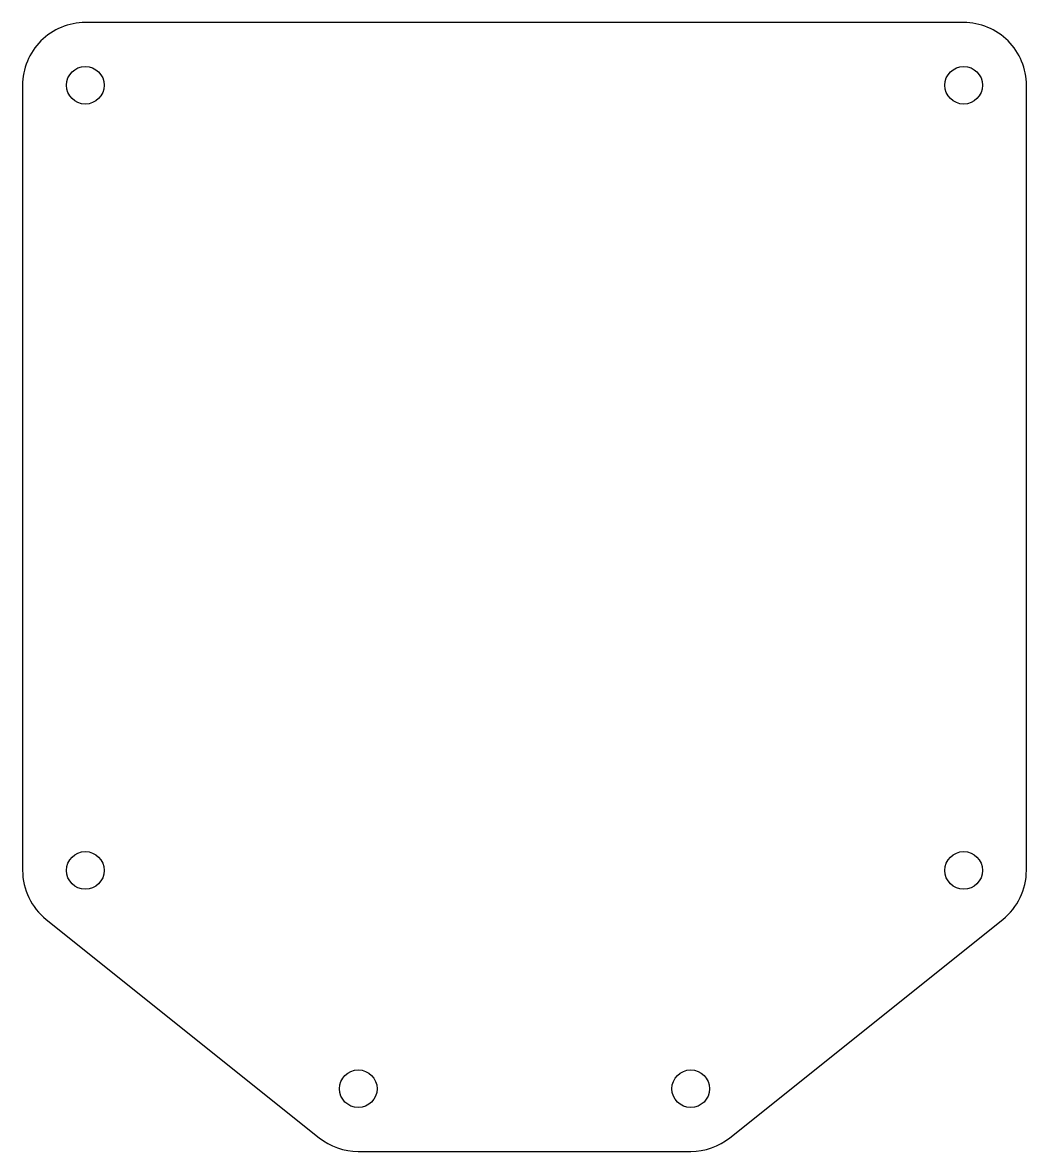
# Model space of a CAD drawing. Header units: millimetres. Extents: x -50 to 30, y -90 to 0.
import ezdxf

# ---------------------------------------------------------------- set-up
doc = ezdxf.new("R2010")
doc.units = ezdxf.units.MM
doc.layers.get('0').update_dxf_attribs({"linetype": 'CONTINUOUS'})

msp = doc.modelspace()

# ---------------------------------------------------------------- linework, layer by layer
msp.add_lwpolyline([(3.246, -90, 0.170304), (6.37, -88.904), (28.123, -71.501, 0.227838), (30, -67.597), (30, -5, 0.414214), (25, 0), (-45, 0, 0.414214), (-50, -5), (-50, -67.597, 0.227838), (-48.123, -71.501), (-26.37, -88.904, 0.170304), (-23.246, -90)], format="xyb", close=True)
for centre in [(-45, -5), (25, -5), (-45, -67.597), (25, -67.597), (-23.246, -85), (3.246, -85)]:
    msp.add_circle(centre, 1.5)

doc.saveas('drawing.dxf')
